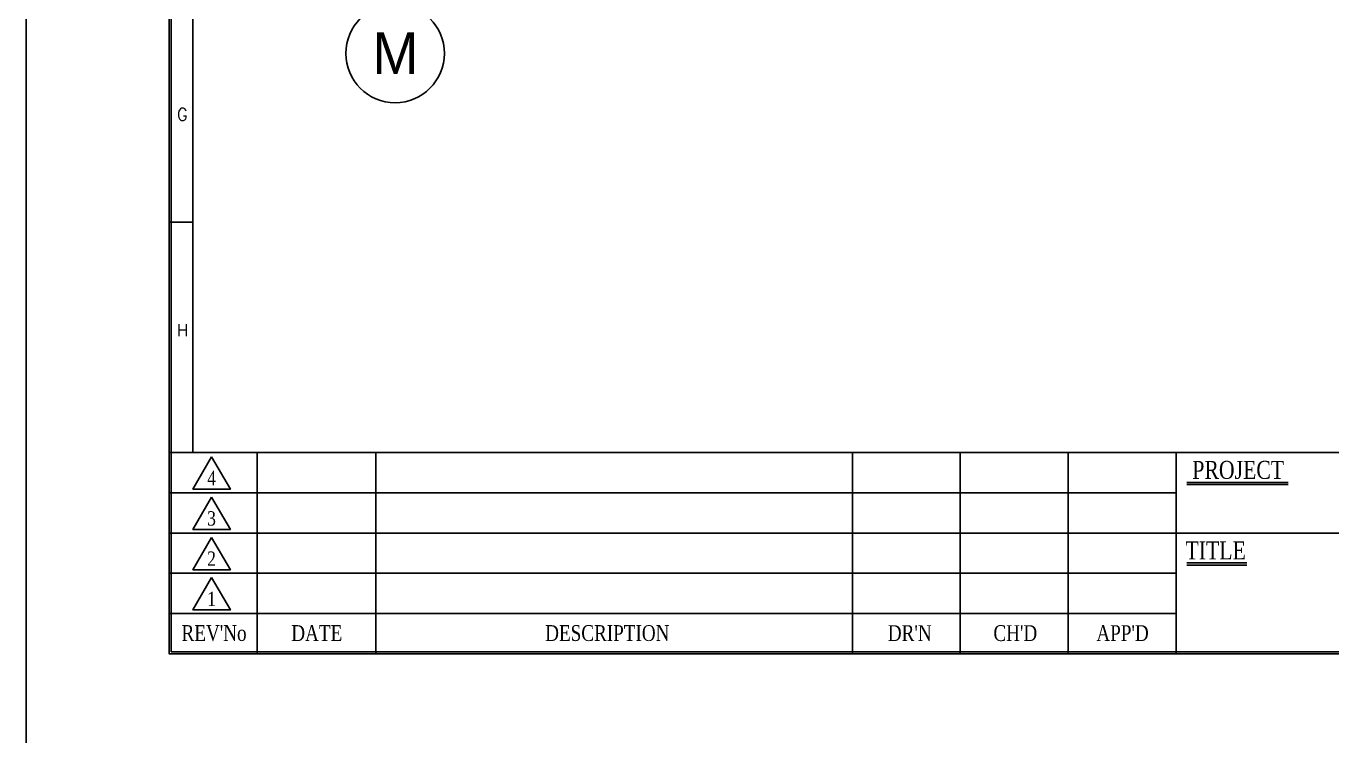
# Model space of a CAD drawing. Header units: millimetres. Extents: x 46 to 886, y 51 to 632.
# Drawn here: x 46.4 to 226.1, y 341.2 to 439 of the extents above; entities that cross this region are included whole.
import ezdxf
from ezdxf.enums import TextEntityAlignment as Align

# ---------------------------------------------------------------- set-up
doc = ezdxf.new("R2010")
doc.units = ezdxf.units.MM
for name, color, linetype in [('10', 1, 'Continuous'), ('20', 2, 'Continuous'), ('30', 3, 'Continuous'), ('40', 4, 'Continuous'), ('70', 7, 'Continuous'), ('ASHADE', 7, 'Continuous')]:
    doc.layers.add(name, color=color, linetype=linetype)
doc.styles.add('ghs', font='NGULIM.TTF')
doc.styles.add('SIMPLEX', font='SIMPLEX')
doc.styles.add('SS', font='batang.ttc', dxfattribs={"width": 0.8})

msp = doc.modelspace()

# ---------------------------------------------------------------- linework, layer by layer
msp.add_lwpolyline([(46.411, 631.769), (886.327, 631.769), (886.327, 50.731), (46.411, 50.731)], close=True)
at = {"layer": '10', "color": 7}
for p, q in [((206.169, 375.843), (220.136, 375.843)), ((206.169, 364.755), (214.421, 364.755))]:
    msp.add_line(p, q, dxfattribs=at)
for points in [[(71.948, 379.669), (69.376, 375.214), (74.521, 375.214)], [(71.948, 374.125), (69.376, 369.67), (74.521, 369.67)], [(71.948, 368.581), (69.376, 364.126), (74.521, 364.126)], [(71.948, 363.037), (69.376, 358.582), (74.521, 358.582)]]:
    msp.add_lwpolyline(points, close=True, dxfattribs=at)
at = {"layer": '20', "color": 7}
msp.add_line((69.351, 380.266), (69.351, 616.579), dxfattribs=at)
at = {"layer": '30', "color": 7}
msp.add_line((66.084, 411.946), (69.351, 411.946), dxfattribs=at)
at = {"layer": '40', "color": 7}
for p, q in [((78.227, 380.266), (78.227, 352.546)), ((94.562, 380.266), (94.562, 352.546)), ((160.134, 380.266), (160.134, 352.546)), ((174.984, 380.266), (174.984, 352.546)), ((189.834, 380.266), (189.834, 352.546)), ((204.684, 380.266), (204.684, 352.546)), ((204.684, 374.722), (66.084, 374.722)), ((204.684, 369.178), (66.084, 369.178)), ((293.784, 369.178), (204.684, 369.178)), ((204.684, 363.634), (66.084, 363.634)), ((204.684, 358.09), (66.084, 358.09))]:
    msp.add_line(p, q, dxfattribs=at)
at = {"layer": '70', "color": 7}
for p, q in [((66.084, 380.266), (442.284, 380.266)), ((206.169, 376.14), (220.136, 376.14)), ((206.169, 365.052), (214.421, 365.052))]:
    msp.add_line(p, q, dxfattribs=at)
for points in [[(442.284, 352.546), (66.084, 352.546), (66.084, 619.846), (442.284, 619.846)], [(441.987, 352.843), (66.381, 352.843), (66.381, 619.549), (441.987, 619.549)]]:
    msp.add_lwpolyline(points, close=True, dxfattribs=at)
at = {"layer": 'ASHADE', "ltscale": 2}
msp.add_circle((97.199, 435.201), 6.786, dxfattribs=at)

# ---------------------------------------------------------------- texts
at = {"layer": '30', "color": 7, "style": 'SIMPLEX'}
for s, p in [('G', (67.916, 426.796)), ('H', (67.916, 397.096))]:
    msp.add_text(s, height=1.683, dxfattribs=at).set_placement(p, align=Align.MIDDLE)
at = {"layer": '40', "color": 7, "style": 'SS', "width": 0.8}
for s, height, p in [('4', 1.98, (71.936, 375.747)), ('3', 1.98, (71.936, 370.203)), ('2', 1.98, (71.936, 364.659)), ('1', 1.98, (71.936, 359.115)), ("REV'No", 2.178, (72.281, 354.319)), ('DATE', 2.178, (86.416, 354.319)), ('DESCRIPTION', 2.178, (126.408, 354.319)), ("DR'N", 2.178, (168.034, 354.313)), ("CH'D", 2.178, (182.565, 354.313)), ("APP'D", 2.178, (197.325, 354.313))]:
    msp.add_text(s, height=height, dxfattribs=at).set_placement(p, align=Align.CENTER)
at = {"layer": '70', "color": 7, "style": 'SS', "width": 0.8}
for s, p in [('PROJECT', (213.245, 376.631)), ('TITLE', (210.141, 365.543))]:
    msp.add_text(s, height=2.475, dxfattribs=at).set_placement(p, align=Align.CENTER)
at = {"layer": 'ASHADE', "ltscale": 2, "style": 'ghs'}
msp.add_text('M', height=5.721, dxfattribs=at).set_placement((94.062, 432.367))

doc.saveas('drawing.dxf')
